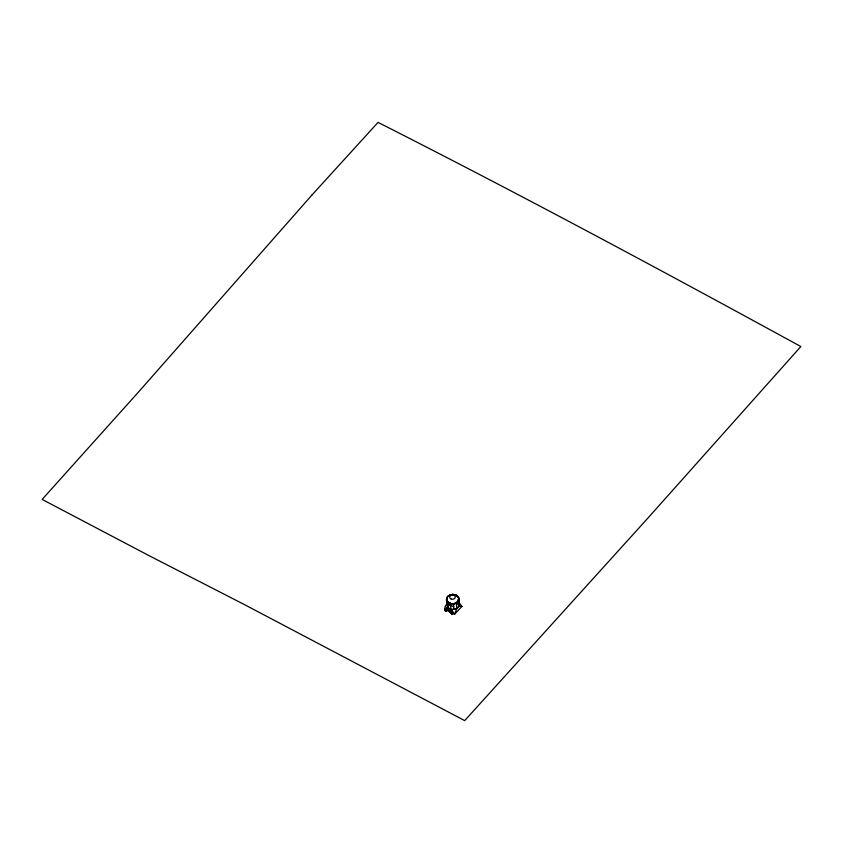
<?xml version="1.0" encoding="UTF-8"?>
<svg xmlns="http://www.w3.org/2000/svg" width="843" height="843" viewBox="0 0 843 843"><rect width="100%" height="100%" fill="white"/><g stroke="black" fill="none" stroke-linecap="round" stroke-linejoin="round"><path stroke-width="1.26" d="M454.946 594.842L457.401 596.212L458.603 598.393L459.056 604.01L458.666 606.402L456.79 608.383L453.945 609.394L450.879 609.194L448.413 607.824L447.222 605.643L447.159 597.624M447.222 605.643L447.443 601.154M458.666 606.402L458.603 598.382M450.341 609.236L449.308 611.08L450.341 609.236L451.29 609.763L454.535 614.305L461.932 606.465L458.687 601.965L459.414 606.064L456.6 609.036L454.535 614.305L452.206 612.977M445.884 609.468C442.807 608.33 447.117 603.651 448.265 602.113M447.264 606.265L450.552 602.798M447.022 610.079L445.936 611.217L444.798 610.574L445.821 608.73M445.589 610.343L446.611 608.498L446.674 609.204L445.494 608.551M446.242 609.363L447.327 608.225L446.295 610.069L446.242 609.363L450.162 611.554L450.215 612.26L451.247 610.416L450.162 611.554M446.885 607.982L448.097 608.657L447.011 609.795L448.044 607.951L446.864 603.599M444.735 609.868L446.674 610.954L447.759 609.816M446.769 600.026L447.97 602.197L450.425 603.577L453.492 603.778L456.337 602.756L458.213 600.774M451.016 612.703L452.101 611.565L451.068 613.409L448.94 610.869L450.025 609.731L452.09 610.88M451.911 612.134L450.826 613.272L451.901 614.547L452.923 612.692L451.901 614.547M444.798 608.836L447.58 607.698M449.024 595.664L451.88 594.642M451.29 609.763L456.6 609.036M459.414 606.064L461.932 606.465M453.713 606.591L448.16 604.663L446.98 602.671M455.441 602.882L458.687 604.694M446.189 608.267L447.696 609.11M452.891 612.007L450.994 610.943L449.92 612.092L451.837 613.841M446.959 609.089L449.256 610.374M451.353 611.818L453.692 613.124M450.562 612.092L446.727 609.942M445.536 609.637L447.37 610.669L447.317 609.963M457.854 601.839L459.056 604.01M446.927 601.955L448.118 604.136M458.012 599.521L458.824 601.207M456.337 602.756L456.79 608.383M453.492 603.778L453.945 609.394M450.425 603.577L450.879 609.194M447.97 602.197L448.413 607.824M447.443 609.637L447.496 610.374M446.621 610.248L446.674 610.954M445.884 610.511L445.936 611.217M312.142 194.817L137.915 392.701L42.15 499.425L149.253 555.758L244.396 604.579L464.693 720.617L647.845 518.16L800.85 346.547C660.891 270.013 520.331 194.501 378.054 122.383L312.142 194.817M449.108 603.23A6.175 4.784 -4.6 0 0 458.824 599.468A6.175 4.784 -4.6 0 0 450.12 594.937A6.228 4.826 -4.6 0 0 449.087 603.377A6.228 4.826 -4.6 0 0 458.887 599.584A6.228 4.826 -4.6 0 0 450.109 595.01A6.175 4.784 -4.6 0 0 449.108 603.23M450.91 598.899A2.771 2.15 -4.6 0 0 455.273 597.213A2.771 2.15 -4.6 0 0 451.363 595.169A2.771 2.15 -4.6 0 0 450.91 598.899M449.077 603.251A6.228 4.826 -4.6 0 0 458.877 599.457A6.228 4.826 -4.6 0 0 450.099 594.884A6.228 4.826 -4.6 0 0 449.077 603.251"/></g></svg>
